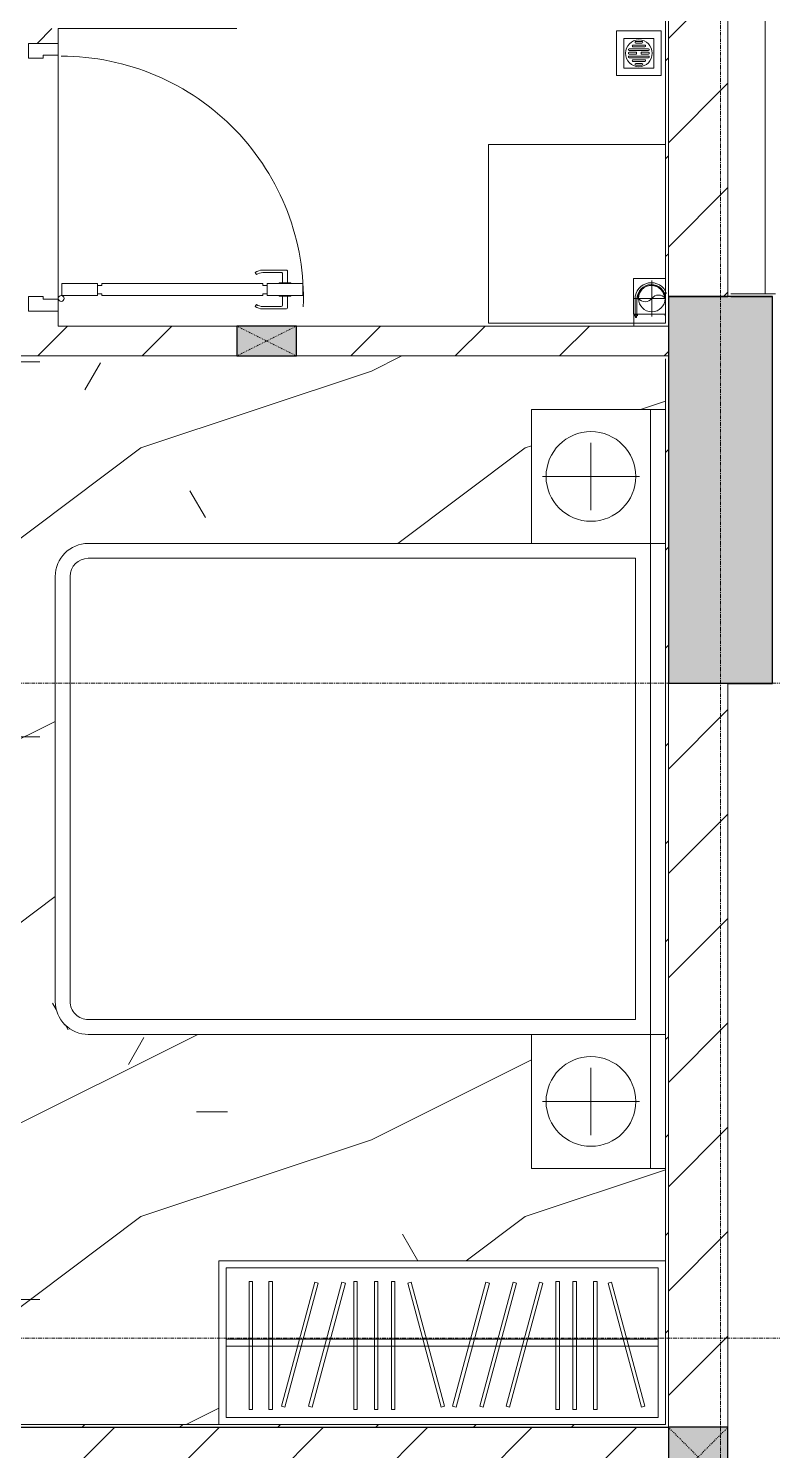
# Model space of a CAD drawing. Header units: millimetres. Extents: x 5121 to 246734, y -48180 to 129206.
# Drawn here: x 75028 to 77528, y 36659 to 41437 of the extents above; entities that cross this region are included whole.
import ezdxf

# ---------------------------------------------------------------- set-up
doc = ezdxf.new("R2010")
doc.units = ezdxf.units.MM
for name, pattern in [('Dash', [6, 3, -3]), ('Grid Line', [22.225, 12.7, -3.175, 3.175, -3.175]), ('IMPORT-CENTER _3_', [10.16, 6.35, -1.27, 1.27, -1.27])]:
    doc.linetypes.add(name, pattern=pattern)
for name, color, linetype, lineweight in [('0-1', 7, 'Continuous', 5), ('A-DETL-GENF-1', 50, 'Continuous', 9), ('A-DOOR-1', 253, 'Continuous', 9), ('A-DOOR-2', 50, 'Continuous', 9), ('A-FLOR', 192, 'Continuous', 9), ('A-FLOR-PATT-1', 9, 'Continuous', 9), ('A-WALL-1', 250, 'Continuous', 18), ('A-WALL-2', 50, 'Continuous', 9), ('A-WALL-FNSH-1', 50, 'Continuous', 9), ('A-WALL-PATT-1', 9, 'Continuous', 9), ('A-WALL-PATT-2', 50, 'Continuous', 9), ('A-WALL-PATT-3', 111, 'Continuous', 9), ('G-IMPT', 8, 'Continuous', 9), ('G-IMPT-1', 254, 'Continuous', 9), ('G-IMPT-2', 8, 'IMPORT-CENTER _3_', 9), ('I-FURN-1', 253, 'Continuous', 9), ('M-EQPM', 50, 'Continuous', 9), ('S-BEAM-1', 50, 'Continuous', 9), ('S-COLS', 52, 'Continuous', 9), ('S-COLS-1', 7, 'Continuous', 5), ('S-COLS-2', 10, 'Continuous', 25), ('S-COLS-3', 50, 'Continuous', 9), ('S-COLS-4', 253, 'Continuous', 9), ('S-COLS-5', 52, 'Continuous', 25), ('S-COLS-HDLN', 52, 'Dash', 9), ('S-COLS-HDLN-1', 50, 'Dash', 9), ('S-GRID-1', 1, 'Grid Line', 9)]:
    doc.layers.add(name, color=color, linetype=linetype, lineweight=lineweight)
pattern_1 = [(45, (0, 0), (-175.3625, 175.3625), [])]
pattern_2 = [(45, (0, 0), (-164.4023, 164.4023), [])]

# ---------------------------------------------------------------- blocks, each defined once
blk = doc.blocks.new('NCV_TKTC_KET CAU_rvt-1-TKCS_MB TỔNG THỂ TẦNG 1')
at = {"layer": 'S-COLS-1'}
blk.add_hatch(color=256, dxfattribs=at).paths.add_polyline_path([(77177.6, 39236.9), (77527.6, 39236.9), (77527.6, 40536.9), (77177.6, 40535.7), (77177.6, 39343.6)])
at = {"layer": 'S-BEAM-1'}
blk.add_line((77502.6, 40545.7), (77502.6, 43826.9), dxfattribs=at)
at = {"layer": 'S-COLS-2'}
for p, q in [((77527.6, 40536.9), (77177.6, 40536.9)), ((77177.6, 40536.9), (77177.6, 39236.9)), ((77527.6, 39236.9), (77527.6, 40536.9)), ((77177.6, 39236.9), (77527.6, 39236.9))]:
    blk.add_line(p, q, dxfattribs=at)
blk = doc.blocks.new('GIUONG NGU-2TAB-1600x2000 - GIUONG NGU-2TAB-1600x2000-842839-TKCS_MB TỔNG THỂ TẦNG 1')
at = {"layer": 'I-FURN-1'}
for p, q in [((8.5, 0), (8.5, -50)), ((458.5, -50), (458.5, 0)), ((458.5, 0), (458.5, -50)), ((2108.2, -50), (2108.2, 0)), ((2108.2, 0), (2108.2, -50)), ((2558.2, -50), (2558.2, 0)), ((458.5, -50), (8.5, -50)), ((8.5, -50), (8.5, -450.3)), ((8.5, -50), (458.5, -50)), ((458.5, -50), (8.5, -50)), ((8.5, -50), (8.5, -450.3)), ((233.5, -86.8), (233.5, -413.5)), ((458.5, -450.3), (458.5, -50)), ((2108.2, -50), (458.5, -50)), ((458.5, -50), (458.5, -1938.9)), ((458.5, -50), (2108.2, -50)), ((458.5, -1938.9), (458.5, -50)), ((458.5, -450.3), (458.5, -50)), ((458.5, -50), (2108.2, -50)), ((2558.2, -50), (2108.2, -50)), ((2108.2, -50), (2108.2, -450.3)), ((2108.2, -1938.9), (2108.2, -50)), ((2108.2, -50), (2558.2, -50)), ((2108.2, -50), (2558.2, -50)), ((2108.2, -450.3), (2108.2, -50)), ((2108.2, -50), (2108.2, -1938.9)), ((2333.2, -86.8), (2333.2, -413.5)), ((2558.2, -450.3), (2558.2, -50)), ((2558.2, -50), (2558.2, -450.3)), ((508.5, -100), (2058.2, -100)), ((508.5, -1938.9), (508.5, -100)), ((2058.2, -100), (2058.2, -1938.9)), ((120.2, -250.2), (346.8, -250.2)), ((2446.5, -250.2), (2219.8, -250.2)), ((8.5, -450.3), (458.5, -450.3)), ((8.5, -450.3), (458.5, -450.3)), ((2108.2, -450.3), (2558.2, -450.3)), ((2558.2, -450.3), (2108.2, -450.3)), ((1997.1, -2000), (569.6, -2000)), ((569.6, -2050), (1997.1, -2050)), ((1997.1, -2050), (569.6, -2050))]:
    blk.add_line(p, q, dxfattribs=at)
for centre in [(233.5, -250.2), (2333.2, -250.2)]:
    blk.add_circle(centre, 150.7, dxfattribs=at)
for centre, radius, start, end in [((569.6, -1938.9), 111.1, 180, 270), ((569.6, -1938.9), 111.1, 180, 270), ((569.6, -1938.9), 61.1, 180, 270), ((1997.1, -1938.9), 111.1, 270, 360), ((1997.1, -1938.9), 61.1, 270, 0), ((1997.1, -1938.9), 111.1, 270, 0)]:
    blk.add_arc(centre, radius, start, end, dxfattribs=at)
blk = doc.blocks.new('TU QUAN AO-SUITE ROOM_3 - TU QUAN AO-SUITE ROOM_3-V28-TKCS_MB TỔNG THỂ TẦNG 1')
at = {"layer": 'I-FURN-1'}
for p, q in [((-550, 0), (-550, -1500)), ((-550, -1500), (-550, 0)), ((-550, -24), (-550, -576)), ((-526, -24), (-24, -24)), ((-526, -1476), (-526, -24)), ((-526, -24), (-526, -600)), ((-287, -24), (-287, -576)), ((-263, -24), (-263, -576)), ((-24, -24), (-24, -1476)), ((-478.3, -181.1), (-61.3, -69.4)), ((-58.2, -80.9), (-475.2, -192.7)), ((-61.3, -69.4), (-58.2, -80.9)), ((-475.2, -192.7), (-478.3, -181.1)), ((-480.1, -229.7), (-50.1, -229.7)), ((-480.1, -241.7), (-480.1, -229.7)), ((-50.1, -229.7), (-50.1, -241.7)), ((-50.1, -241.7), (-480.1, -241.7)), ((-480.1, -299.2), (-50.1, -299.2)), ((-480.1, -311.2), (-480.1, -299.2)), ((-50.1, -311.2), (-480.1, -311.2)), ((-50.1, -299.2), (-50.1, -311.2)), ((-480.1, -356.4), (-50.1, -356.4)), ((-480.1, -368.4), (-480.1, -356.4)), ((-50.1, -368.4), (-480.1, -368.4)), ((-50.1, -356.4), (-50.1, -368.4)), ((-475.2, -411.5), (-478.3, -423.1)), ((-478.3, -423.1), (-61.3, -534.9)), ((-58.2, -523.3), (-475.2, -411.5)), ((-475.2, -500.3), (-478.3, -511.9)), ((-478.3, -511.9), (-61.3, -623.6)), ((-58.2, -612.1), (-475.2, -500.3)), ((-61.3, -534.9), (-58.2, -523.3)), ((-526, -1476), (-526, -600)), ((-475.2, -591.5), (-478.3, -603.1)), ((-478.3, -603.1), (-61.3, -714.9)), ((-58.2, -703.3), (-475.2, -591.5)), ((-287, -576), (-287, -1476)), ((-263, -576), (-263, -1476)), ((-61.3, -623.6), (-58.2, -612.1)), ((-61.3, -714.9), (-58.2, -703.3)), ((-478.3, -853.9), (-61.3, -742.1)), ((-58.2, -753.7), (-475.2, -865.5)), ((-61.3, -742.1), (-58.2, -753.7)), ((-475.2, -865.5), (-478.3, -853.9)), ((-480.1, -908.6), (-480.1, -920.6)), ((-480.1, -908.6), (-480.1, -920.6)), ((-50.1, -908.6), (-480.1, -908.6)), ((-480.1, -920.6), (-50.1, -920.6)), ((-50.1, -920.6), (-50.1, -908.6)), ((-480.1, -965.8), (-480.1, -977.8)), ((-480.1, -965.8), (-480.1, -977.8)), ((-50.1, -965.8), (-480.1, -965.8)), ((-480.1, -977.8), (-50.1, -977.8)), ((-50.1, -977.8), (-50.1, -965.8)), ((-480.1, -1035.3), (-480.1, -1047.3)), ((-480.1, -1035.3), (-480.1, -1047.3)), ((-50.1, -1035.3), (-480.1, -1035.3)), ((-480.1, -1047.3), (-50.1, -1047.3)), ((-50.1, -1047.3), (-50.1, -1035.3)), ((-475.2, -1075.3), (-478.3, -1086.9)), ((-478.3, -1086.9), (-61.3, -1198.6)), ((-58.2, -1187.1), (-475.2, -1075.3)), ((-475.2, -1166.5), (-478.3, -1178.1)), ((-478.3, -1178.1), (-61.3, -1289.9)), ((-58.2, -1278.3), (-475.2, -1166.5)), ((-61.3, -1198.6), (-58.2, -1187.1)), ((-61.3, -1289.9), (-58.2, -1278.3)), ((-480.1, -1320.5), (-480.1, -1332.5)), ((-480.1, -1320.5), (-480.1, -1332.5)), ((-50.1, -1320.5), (-480.1, -1320.5)), ((-480.1, -1332.5), (-50.1, -1332.5)), ((-50.1, -1332.5), (-50.1, -1320.5)), ((-480.1, -1386.9), (-480.1, -1398.9)), ((-480.1, -1386.9), (-480.1, -1398.9)), ((-50.1, -1386.9), (-480.1, -1386.9)), ((-480.1, -1398.9), (-50.1, -1398.9)), ((-50.1, -1398.9), (-50.1, -1386.9)), ((-24, -1476), (-526, -1476)), ((-550, -1500), (0, -1500)), ((0, -1500), (-550, -1500))]:
    blk.add_line(p, q, dxfattribs=at)
blk = doc.blocks.new('MAY GIAT - MAY GIAT_dwg-348053-TKCS_MB TỔNG THỂ TẦNG 1')
at = {"layer": 'G-IMPT-1', "flags": 128}
blk.add_lwpolyline([(5, 596.6), (5, 2.3), (605, 2.3), (605, 596.6)], dxfattribs=at)
blk = doc.blocks.new('MAY GIAT - MAY GIAT-348233-TKCS_MB TỔNG THỂ TẦNG 1')
at = {"layer": 'I-FURN-1'}
for p, q in [((5, 596.6), (5, 2.3)), ((605, 2.3), (605, 596.6)), ((5, 2.3), (605, 2.3))]:
    blk.add_line(p, q, dxfattribs=at)
blk.add_blockref('MAY GIAT - MAY GIAT_dwg-348053-TKCS_MB TỔNG THỂ TẦNG 1', (0, 0))
blk = doc.blocks.new('G1_SOF - BO TRU - 100x200-V74-TKCS_MB TỔNG THỂ TẦNG 1')
at = {"layer": 'S-COLS-3'}
blk.add_hatch(color=256, dxfattribs=at).paths.add_polyline_path([(50, -100), (50, 100), (-50, 100), (-50, -100), (-44.8, -100)])
at = {"layer": 'S-COLS-2'}
for p, q in [((50, 100), (-50, 100)), ((-50, 100), (-50, -100)), ((50, -100), (50, 100)), ((-50, -100), (50, -100))]:
    blk.add_line(p, q, dxfattribs=at)
at = {"layer": 'S-COLS-HDLN-1'}
for p, q in [((50, 100), (-50, -100)), ((-50, 100), (50, -100))]:
    blk.add_line(p, q, dxfattribs=at)
blk = doc.blocks.new('DOOR_CW_01 CANH MO-PANEL KINH - DIG_01-900x2200-CỬA NHÔM KÍNH-400860-TKCS_MB TỔNG THỂ TẦNG 1')
at = {"layer": 'A-DETL-GENF-1'}
for p, q in [((-397, -182), (-397, -62)), ((-397, -62), (-357, -62)), ((-357, -62), (-357, -182)), ((-357, -182), (-397, -182)), ((-391, -196), (-391, -182)), ((-391, -182), (-363, -182)), ((-363, -182), (-363, -196)), ((-397, -196), (-391, -196)), ((-397, -738), (-397, -196)), ((-357, -196), (-363, -196)), ((-357, -196), (-357, -738)), ((-433.9, -711.2), (-427.3, -715.8)), ((-320.1, -711.2), (-326.7, -715.8)), ((-442, -737), (-442, -816.5)), ((-434, -799.5), (-434, -737)), ((-397, -738), (-391, -738)), ((-357, -752), (-397, -752)), ((-397, -752), (-397, -872)), ((-391, -752), (-391, -738)), ((-363, -752), (-391, -752)), ((-357, -738), (-363, -738)), ((-363, -738), (-363, -752)), ((-357, -872), (-357, -752)), ((-320, -799.5), (-320, -737)), ((-312, -737), (-312, -816.5)), ((-399, -803.5), (-430, -803.5)), ((-399, -792.2), (-399, -831.8)), ((-397, -792.2), (-399, -792.2)), ((-397, -792.2), (-397, -831.8)), ((-357, -792.2), (-357, -831.8)), ((-357, -792.2), (-355, -792.2)), ((-355, -792.2), (-355, -831.8)), ((-355, -803.5), (-324, -803.5)), ((-399, -820.5), (-438, -820.5)), ((-399, -831.8), (-397, -831.8)), ((-355, -831.8), (-357, -831.8)), ((-355, -820.5), (-316, -820.5)), ((-397, -872), (-357, -872))]:
    blk.add_line(p, q, dxfattribs=at)
blk.add_circle((-407, -60), 10, dxfattribs=at)
for centre, radius, start, end in [((-407, -60), 814, 268, 0), ((-397, -737), 45, 145, 180), ((-397, -737), 37, 145, 180), ((-357, -737), 37, 0, 35), ((-357, -737), 45, 360, 35), ((-430, -799.5), 4, 180, 270), ((-324, -799.5), 4, 270, 0), ((-438, -816.5), 4, 180, 270), ((-316, -816.5), 4, 270, 0)]:
    blk.add_arc(centre, radius, start, end, dxfattribs=at)
at = {"layer": 'A-DOOR-2'}
for p, q in [((-450, -50), (-450, 50)), ((-450, 50), (-400, 50)), ((-400, 50), (-400, 0)), ((400, 0), (400, 50)), ((400, 50), (450, 50)), ((450, 50), (450, -50)), ((-410, 0), (-410, -50)), ((-400, 0), (-410, 0)), ((410, 0), (400, 0)), ((410, -50), (410, 0)), ((-410, -50), (-450, -50)), ((-407, -50), (-382, -50)), ((450, -50), (410, -50))]:
    blk.add_line(p, q, dxfattribs=at)
blk = doc.blocks.new('NCV_TKTC_TANG 1_rvt-1-TKCS_MB TỔNG THỂ TẦNG 1')
at = {"layer": 'A-FLOR-PATT-1'}
h = blk.add_hatch(dxfattribs=at)
h.set_pattern_fill('FP_6', color=256, style=0, pattern_type=2)
h.set_pattern_definition([(0, (0, 0), (2519.68, 629.92), [103.937, -1785.823, 103.937, -1785.823, -10078.72]), (0, (0, 0), (2519.68, 629.92), [-3779.52, 103.937, -3675.583, 103.937, -1785.823, -4409.44]), (0, (0, 0), (2519.68, 629.92), [-9448.8, 103.937, -1155.903, 103.937, -3045.663]), (120, (944.9, 314.96), (-1805.3667, 1867.147), [103.937, -1785.823, 103.937, -11864.543]), (120, (944.9, 314.96), (-1805.3667, 1867.147), [-1993.697, -1785.823, 103.937, -3675.583, -6299.2]), (120, (944.9, 314.96), (-1805.3667, 1867.147), [-7559.04, 103.937, -1785.823, 103.937, -4305.503]), (120, (944.9, 314.96), (-1805.3667, 1867.147), [-9552.737, -1155.903, 103.937, -3045.663]), (240, (1259.84, 1574.8), (-714.3133, -2497.067), [103.937, -1785.823, 103.937, -11864.543]), (240, (1259.84, 1574.8), (-714.3133, -2497.067), [-1993.697, -1785.823, 103.937, -3675.583, -6299.2]), (240, (1259.84, 1574.8), (-714.3133, -2497.067), [-7559.04, 103.937, -1785.823, 103.937, -4305.503]), (240, (1259.84, 1574.8), (-714.3133, -2497.067), [-9552.737, -1155.903, 103.937, -3045.663])])
h.paths.add_polyline_path([(74637.6, 36746.9), (75667.6, 36746.9), (75667.6, 37296.9), (77167.6, 37296.9), (77167.6, 37607.3), (76717.2, 37607.3), (76717.2, 38057.3), (75228.7, 38057.3), (75199.9, 38061.1), (75173.1, 38072.2), (75148.1, 38092.4), (75132.5, 38112.8), (75121.4, 38139.6), (75117.6, 38168.4), (75117.6, 39595.8), (75121.4, 39624.6), (75132.5, 39651.4), (75150.1, 39674.4), (75173.1, 39692), (75199.9, 39703.2), (75228.7, 39706.9), (76717.2, 39706.9), (76717.2, 40156.9), (77167.6, 40156.9), (77167.6, 40326.9), (77177.6, 40326.9), (77177.6, 40336.9), (73627.6, 40336.9), (73627.6, 38036.9), (73637.6, 38036.9), (73637.6, 38046.9), (73677.6, 38046.9), (73677.6, 38036.9), (74477.6, 38036.9), (74477.6, 38046.9), (74637.6, 38046), (74637.6, 38036.9), (74627.6, 38036.9), (74627.6, 36746.9)])
h = blk.add_hatch(dxfattribs=at)
h.set_pattern_fill('FP_4', color=256, style=0, pattern_type=2)
h.set_pattern_definition([(216.87, (516.46, 1291.15), (3873.4454, 2582.3069), [645.575, -5810.175]), (206.565, (1291.15, 903.8), (-1291.1515, -1291.1492), [1443.55, -1443.55]), (198.435, (1291.15, 258.23), (-2582.2983, -1291.1527), [816.596, -3266.38])])
h.paths.add_polyline_path([(74637.6, 36746.9), (75667.6, 36746.9), (75667.6, 37296.9), (77167.6, 37296.9), (77167.6, 37607.3), (76717.2, 37607.3), (76717.2, 38057.3), (75228.7, 38057.3), (75199.9, 38061.1), (75173.1, 38072.2), (75148.1, 38092.4), (75132.5, 38112.8), (75121.4, 38139.6), (75117.6, 38168.4), (75117.6, 39595.8), (75121.4, 39624.6), (75132.5, 39651.4), (75150.1, 39674.4), (75173.1, 39692), (75199.9, 39703.2), (75228.7, 39706.9), (76717.2, 39706.9), (76717.2, 40156.9), (77167.6, 40156.9), (77167.6, 40326.9), (77177.6, 40326.9), (77177.6, 40336.9), (73627.6, 40336.9), (73627.6, 38036.9), (73637.6, 38036.9), (73637.6, 38046.9), (73677.6, 38046.9), (73677.6, 38036.9), (74477.6, 38036.9), (74477.6, 38046.9), (74637.6, 38046), (74637.6, 38036.9), (74627.6, 38036.9), (74627.6, 36746.9)])
at = {"layer": 'A-WALL-PATT-1'}
h = blk.add_hatch(dxfattribs=at)
h.set_pattern_fill('FP_2', color=256, style=0, pattern_type=2)
h.set_pattern_definition(pattern_1)
h.paths.add_polyline_path([(75027.6, 40436.9), (75127.6, 40436.9), (75127.6, 40486.9), (75027.6, 40486.9), (75027.6, 40446.9)])
h.paths.add_polyline_path([(75114.7, 41386.9), (75127.6, 41386.9), (75127.6, 41436.9), (75027.6, 41436.9), (75027.6, 41386.9), (75077.6, 41386.9)])
h = blk.add_hatch(dxfattribs=at)
h.set_pattern_fill('FP_2', color=256, style=0, pattern_type=2)
h.set_pattern_definition(pattern_1)
h.paths.add_polyline_path([(72677.6, 40336.9), (72677.6, 40436.9), (72427.6, 40436.9), (72427.6, 40336.9), (72577.5, 40336.9)])
h.paths.add_polyline_path([(73517.6, 40336.9), (73727.6, 40336.9), (73727.6, 40436.9), (73477.6, 40436.9), (73477.6, 40336.9)])
h.paths.add_polyline_path([(76733.9, 40336.9), (77177.6, 40336.9), (77177.6, 40436.9), (75927.9, 40436.9), (75927.9, 40336.9)])
h.paths.add_polyline_path([(75027.6, 40336.9), (75727.9, 40336.9), (75727.9, 40436.9), (74627.6, 40436.9), (74627.6, 40336.9)])
at = {"layer": 'A-WALL-PATT-2'}
h = blk.add_hatch(dxfattribs=at)
h.set_pattern_fill('FP_10', color=256, style=0, pattern_type=2)
h.set_pattern_definition(pattern_2)
h.paths.add_polyline_path([(77167.6, 40446.9), (77177.6, 40446.9), (77177.6, 41526.9), (77167.6, 41526.9), (77167.6, 40512.7)])
h = blk.add_hatch(dxfattribs=at)
h.set_pattern_fill('FP_10', color=256, style=0, pattern_type=2)
h.set_pattern_definition(pattern_2)
h.paths.add_polyline_path([(77167.6, 36746.9), (77177.6, 36746.9), (77177.6, 40326.9), (77167.6, 40326.9), (77167.6, 37741)])
h = blk.add_hatch(dxfattribs=at)
h.set_pattern_fill('FP_10', color=256, style=0, pattern_type=2)
h.set_pattern_definition(pattern_2)
h.paths.add_polyline_path([(77177.6, 36737.8), (77177.6, 36746.9), (74627.6, 36746.9), (74628.4, 36737.8), (77176.7, 36737.8)])
at = {"layer": 'A-WALL-1'}
for p, q in [((77167.6, 41526.9), (77167.6, 40446.9)), ((77177.6, 40446.9), (77177.6, 41526.9)), ((75127.6, 41436.9), (75727.9, 41436.9)), ((75137.6, 40436.9), (75127.6, 40436.9)), ((77177.9, 40436.9), (77177.6, 40436.9)), ((77177.9, 40336.9), (77177.9, 40436.9)), ((77167.6, 40326.9), (77167.6, 36746.9)), ((77177.6, 40336.9), (77177.9, 40336.9)), ((77177.6, 36746.9), (77177.6, 40326.9)), ((77167.6, 36746.9), (74637.6, 36746.9)), ((77177.6, 36737.8), (77177.6, 36746.9)), ((74627.6, 36736.9), (77177.6, 36736.9))]:
    blk.add_line(p, q, dxfattribs=at)
at = {"layer": 'A-WALL-2'}
for p, q in [((75127.6, 41386.9), (75127.6, 41436.9)), ((75127.6, 41346.9), (75127.6, 40526.9)), ((75127.6, 40436.9), (75127.6, 40486.9)), ((75727.9, 40436.9), (75137.6, 40436.9)), ((77177.6, 40436.9), (75927.9, 40436.9)), ((74627.6, 40336.9), (75727.9, 40336.9)), ((75927.9, 40336.9), (77177.6, 40336.9))]:
    blk.add_line(p, q, dxfattribs=at)
at = {"layer": 'A-DOOR-1', "rotation": 89.99999999999855}
blk.add_blockref('DOOR_CW_01 CANH MO-PANEL KINH - DIG_01-900x2200-CỬA NHÔM KÍNH-400860-TKCS_MB TỔNG THỂ TẦNG 1', (75077.6, 40936.9), dxfattribs=at)
at = {"layer": 'I-FURN-1'}
for name, p, rotation in [('MAY GIAT - MAY GIAT-348233-TKCS_MB TỔNG THỂ TẦNG 1', (76570.9, 41051.9), 270), ('GIUONG NGU-2TAB-1600x2000 - GIUONG NGU-2TAB-1600x2000-842839-TKCS_MB TỔNG THỂ TẦNG 1', (77167.6, 40165.4), 269.9999999999999), ('TU QUAN AO-SUITE ROOM_3 - TU QUAN AO-SUITE ROOM_3-V28-TKCS_MB TỔNG THỂ TẦNG 1', (77167.6, 36746.9), 269.9999999999993)]:
    blk.add_blockref(name, p, dxfattribs=dict(at, rotation=rotation))
at = {"layer": 'S-COLS-4', "rotation": 269.9999999999989}
blk.add_blockref('G1_SOF - BO TRU - 100x200-V74-TKCS_MB TỔNG THỂ TẦNG 1', (75827.9, 40386.9), dxfattribs=at)
blk = doc.blocks.new('TKTC_XREF_251221_MB TANG 1 - TKTC_XREF_260130_MB TANG 1_dwg_CUM U_DN100-V264-TKCS_MB TỔNG THỂ TẦNG 1')
at = {"layer": 'G-IMPT'}
for p, q in [((0, 61), (0, 57)), ((-71.7, 59.2), (-66.9, 59.2)), ((-79.1, -63.4), (-79.1, -66.6)), ((-76.6, -63.4), (-76.6, -66.6)), ((-74.6, -63.4), (-74.6, -66.6)), ((-72.7, -60.7), (-72.7, -69.3)), ((-66.9, -62.1), (-71.7, -62.1)), ((-66.9, -67.9), (-71.7, -67.9)), ((-65, -69), (0, -69))]:
    blk.add_line(p, q, dxfattribs=at)
at = {"layer": 'G-IMPT', "flags": 128}
for points in [[(-65, 57.3), (-66.9, 57.3), (-66.9, 59.2)], [(-71.7, -70.8), (-66.9, -70.8), (-66.9, -59.2), (-71.7, -59.2)], [(-66.9, -59.2), (-66.9, -57.3), (-65, -57.3), (-65, -72.7), (-66.9, -72.7), (-66.9, -70.8)], [(-65, -61), (0, -61), (0, -57)], [(-72.7, -62.4), (-78.1, -62.4), (-78.1, -67.6), (-72.7, -67.6)]]:
    blk.add_lwpolyline(points, dxfattribs=at)
at = {"layer": 'G-IMPT'}
for centre, radius, start, end in [((0, 0), 69, 270, 70.24544), ((0, 0), 61, 270, 88.3324), ((0, 0), 57, 270, 90), ((-71.1, -60.7), 1.56, 112.61986, 247.38014), ((-78.1, -63.4), 0.96, 90, 180), ((-78.1, -66.6), 0.96, 180, 270), ((-67.9, -65), 4.8, 143.1301, 216.8699), ((-71.1, -69.3), 1.56, 112.61986, 247.38014)]:
    blk.add_arc(centre, radius, start, end, dxfattribs=at)
blk = doc.blocks.new('TKTC_XREF_251221_MB TANG 1 - TKTC_XREF_260130_MB TANG 1_dwg_$cc-V265-TKCS_MB TỔNG THỂ TẦNG 1')
at = {"layer": 'G-IMPT'}
blk.add_circle((0, 0), 0.5, dxfattribs=at)
for centre, radius, start, end in [((0, 0), 0.5, 90, 270), ((0.188, 0.25), 0.313, 126.8699, 233.1301), ((-0.188, -0.25), 0.313, 306.8699, 53.1301)]:
    blk.add_arc(centre, radius, start, end, dxfattribs=at)
at = {"layer": 'G-IMPT-2'}
for p, q in [((-0.673, 0), (0.673, 0)), ((0, -0.673), (0, 0.508))]:
    blk.add_line(p, q, dxfattribs=at)
blk = doc.blocks.new('TKTC_XREF_251221_MB TANG 1 - TKTC_XREF_260130_MB TANG 1_dwg_THU NUOC - THU NUOC-444531-TKCS_MB TẦNG 1-4202124-TKCS_MB TỔNG THỂ TẦNG 1')
at = {"layer": 'M-EQPM'}
for p, q in [((-23.3, 10.8), (40.9, 10.8)), ((40.9, 4.8), (-23.3, 4.8)), ((-11, 23.3), (28.5, 23.3)), ((28.5, 17.3), (-11, 17.3)), ((-1.1, 35.6), (18.5, 35.6)), ((18.5, 29.6), (-1.1, 29.6)), ((-23.3, -13.6), (40.9, -13.6)), ((40.9, -19.6), (-23.3, -19.6)), ((-11, -26.1), (28.5, -26.1)), ((28.5, -32.1), (-11, -32.1)), ((-1.1, -38.5), (18.5, -38.5)), ((18.5, -44.5), (-1.1, -44.5))]:
    blk.add_line(p, q, dxfattribs=at)
at = {"layer": 'M-EQPM', "flags": 128}
for points in [[(83.7, -79.4), (83.7, 70.6), (-66.3, 70.6), (-66.3, -79.4)], [(58.7, -54.4), (58.7, 45.6), (-41.3, 45.6), (-41.3, -54.4)]]:
    blk.add_lwpolyline(points, close=True, dxfattribs=at)
for points in [[(-23.3, -1.2), (0.7, -1.2), (0.7, -7.2), (-23.3, -7.2)], [(40.9, -7.2), (16.7, -7.2), (16.7, -1.2), (40.9, -1.2)]]:
    blk.add_lwpolyline(points, dxfattribs=at)
at = {"layer": 'M-EQPM'}
for centre, radius, start, end in [((8.7, -4.4), 45, 360, 180), ((8.7, -4.4), 45, 360, 180), ((-23.3, 7.8), 3, 90, 270), ((-11, 20.3), 3, 90, 270), ((-1.1, 32.6), 3, 90, 270), ((18.5, 32.6), 3, 270, 90), ((28.5, 20.3), 3, 270, 90), ((40.9, 7.8), 3, 270, 90), ((8.7, -4.4), 45, 180, 360), ((8.7, -4.4), 45, 180, 360), ((-23.3, -4.2), 3, 90, 270), ((-23.3, -16.6), 3, 90, 270), ((-11, -29.1), 3, 90, 270), ((-1.1, -41.5), 3, 90, 270), ((18.5, -41.5), 3, 270, 90), ((28.5, -29.1), 3, 270, 90), ((40.9, -4.2), 3, 270, 90), ((40.9, -16.6), 3, 270, 90)]:
    blk.add_arc(centre, radius, start, end, dxfattribs=at)
blk = doc.blocks.new('TKTC_XREF_251221_MB TANG 1 - TKTC_XREF_260130_MB TANG 1_dwg-4202109-TKCS_MB TỔNG THỂ TẦNG 1')
at = {"layer": 'G-IMPT', "flags": 128}
for points in [[(-125984.1, -360749.7), (-126091.7, -360749.7), (-126091.7, -360869.6), (-125984.1, -360869.6)], [(-125984.1, -360869.7), (-126089.9, -360869.7), (-126089.9, -360909.6), (-125974.1, -360909.6)]]:
    blk.add_lwpolyline(points, dxfattribs=at)
at = {"extrusion": (0, 0, -1), "zscale": -1}
blk.add_blockref('TKTC_XREF_251221_MB TANG 1 - TKTC_XREF_260130_MB TANG 1_dwg_THU NUOC - THU NUOC-444531-TKCS_MB TẦNG 1-4202124-TKCS_MB TỔNG THỂ TẦNG 1', (126064.6, -359988.7), dxfattribs=at)
at = {"xscale": 90.00000000005114, "yscale": 90.00000000005114, "zscale": 90.00000000005114, "rotation": 270.3047175217258}
blk.add_blockref('TKTC_XREF_251221_MB TANG 1 - TKTC_XREF_260130_MB TANG 1_dwg_$cc-V265-TKCS_MB TỔNG THỂ TẦNG 1', (-126029.8, -360816.8), dxfattribs=at)
at = {"extrusion": (0, 0, -1), "xscale": 0.7894736842105242, "yscale": 0.7894736842105242, "zscale": -0.7894736842105242, "rotation": 90.06930925665542}
blk.add_blockref('TKTC_XREF_251221_MB TANG 1 - TKTC_XREF_260130_MB TANG 1_dwg_CUM U_DN100-V264-TKCS_MB TỔNG THỂ TẦNG 1', (126031.6, -360818.3), dxfattribs=at)
blk = doc.blocks.new('TKTC_XREF_251221_MB TANG 1 - TKTC_XREF_251221_MB TANG 1-2038492-TKCS_MB TỔNG THỂ TẦNG 1')
blk.add_blockref('TKTC_XREF_251221_MB TANG 1 - TKTC_XREF_260130_MB TANG 1_dwg-4202109-TKCS_MB TỔNG THỂ TẦNG 1', (169499.1, 384109.7))
blk = doc.blocks.new('G1_SOF - BO TRU - 200x200-V355-TKCS_MB TỔNG THỂ TẦNG 1')
at = {"layer": 'S-COLS-3'}
blk.add_hatch(color=256, dxfattribs=at).paths.add_polyline_path([(99.9, -100), (100, -100), (99.6, 100), (-100, 100), (-100, -100), (99.6, -100)])
at = {"layer": 'S-COLS-5'}
for p, q in [((100, 100), (-100, 100)), ((-100, 100), (-100, -100)), ((100, -100), (100, 100)), ((-100, -100), (100, -100))]:
    blk.add_line(p, q, dxfattribs=at)
at = {"layer": 'S-COLS-HDLN'}
for p, q in [((100, 100), (-100, -100)), ((-100, 100), (100, -100))]:
    blk.add_line(p, q, dxfattribs=at)

msp = doc.modelspace()

# ---------------------------------------------------------------- hatches: boundary and pattern name
at = {"layer": 'A-WALL-PATT-3'}
h = msp.add_hatch(dxfattribs=at)
h.set_pattern_fill('FP_1', color=256, style=0, pattern_type=2)
h.set_pattern_definition(pattern_1)
h.paths.add_polyline_path([(77377.6, 40535.7), (77377.6, 43836.9), (77177.6, 43836.9), (77177.6, 40536.9), (77377.4, 40536.9)])
h = msp.add_hatch(dxfattribs=at)
h.set_pattern_fill('FP_1', color=256, style=0, pattern_type=2)
h.set_pattern_definition(pattern_1)
h.paths.add_polyline_path([(77321.1, 36737.8), (77377.6, 36737.8), (77377.6, 39236.9), (77177.6, 39236.9), (77177.6, 36737.8)])
h = msp.add_hatch(dxfattribs=at)
h.set_pattern_fill('FP_1', color=256, style=0, pattern_type=2)
h.set_pattern_definition(pattern_1)
h.paths.add_polyline_path([(70987.6, 36537.8), (70987.6, 36737.8), (69252.6, 36737.8), (69252.6, 36537.8), (69352.6, 36537.8)])
h.paths.add_polyline_path([(75499.2, 36537.8), (77177.6, 36537.8), (77175.9, 36737.8), (73277.6, 36736.9), (73277.6, 36537.8), (74881.8, 36537.8)])
h.paths.add_polyline_path([(72227.6, 36537.8), (73077.6, 36537.8), (73077.6, 36737.8), (72077.6, 36736.9), (72077.6, 36537.8)])

# ---------------------------------------------------------------- linework, layer by layer
at = {"layer": 'A-FLOR'}
msp.add_line((77527.6, 39235.7), (77377.6, 39235.7), dxfattribs=at)
at = {"layer": 'A-WALL-1'}
for p, q in [((77377.6, 40535.7), (77377.6, 43836.9)), ((77177.6, 40535.7), (77177.6, 41687.4)), ((77177.6, 40535.7), (77377.6, 40535.7)), ((77527.6, 40037.4), (77527.6, 39837.4)), ((77177.6, 39236.9), (77177.6, 36737.8)), ((77377.6, 39236.9), (77177.6, 39236.9)), ((77377.6, 36737.8), (77377.6, 39236.9)), ((77177.6, 36737.8), (73277.6, 36737.8))]:
    msp.add_line(p, q, dxfattribs=at)
at = {"layer": 'A-WALL-FNSH-1'}
for p, q in [((77537.6, 40545.7), (77387.6, 40545.7)), ((77387.6, 40535.7), (77527.6, 40535.7))]:
    msp.add_line(p, q, dxfattribs=at)
at = {"layer": 'S-GRID-1'}
for p, q in [((77352.6, 23210.6), (77352.6, 78232.7)), ((129301.8, 39236.9), (31601.8, 39236.9)), ((129301.8, 37036.9), (31601.8, 37036.9))]:
    msp.add_line(p, q, dxfattribs=at)

# ---------------------------------------------------------------- block references
at = {"layer": '0-1'}
for name in ['NCV_TKTC_KET CAU_rvt-1-TKCS_MB TỔNG THỂ TẦNG 1', 'NCV_TKTC_TANG 1_rvt-1-TKCS_MB TỔNG THỂ TẦNG 1']:
    msp.add_blockref(name, (0, 0), dxfattribs=at)
at = {"layer": 'M-EQPM'}
msp.add_blockref('TKTC_XREF_251221_MB TANG 1 - TKTC_XREF_251221_MB TANG 1-2038492-TKCS_MB TỔNG THỂ TẦNG 1', (33652.6, 17236.9), dxfattribs=at)
at = {"layer": 'S-COLS'}
msp.add_blockref('G1_SOF - BO TRU - 200x200-V355-TKCS_MB TỔNG THỂ TẦNG 1', (77277.6, 36637.8), dxfattribs=at)

doc.saveas('drawing.dxf')
